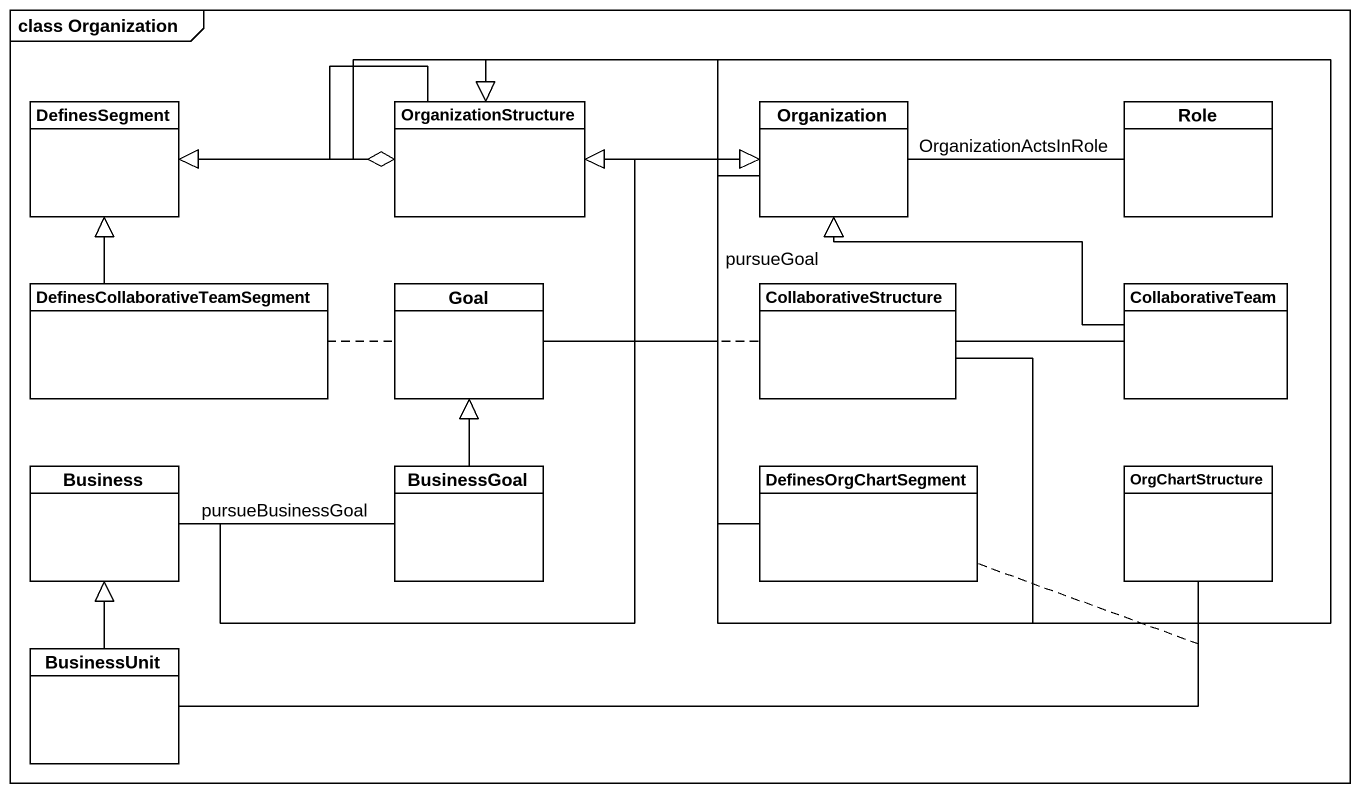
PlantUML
@startuml
mainframe class Organization
hide circle
hide empty members
class DefinesSegment
class OrganizationStructure
class Organization
class Role
class "DefinesCollaborativeTeamSegment" as DefinesCollaborativeTeamSegm
class Goal
class CollaborativeStructure
class CollaborativeTeam
class Business
class BusinessGoal
class DefinesOrgChartSegment
class OrgChartStructure
class BusinessUnit
OrganizationStructure --o OrganizationStructure
OrganizationStructure -right- Organization
(OrganizationStructure, Organization) .. DefinesSegment
Organization -right- Role : OrganizationActsInRole
Organization -left- Goal : pursueGoal
DefinesCollaborativeTeamSegm -up-|> DefinesSegment
CollaborativeStructure -left-|> OrganizationStructure
CollaborativeStructure -right- CollaborativeTeam
(CollaborativeStructure, CollaborativeTeam) .. DefinesCollaborativeTeamSegm
CollaborativeTeam -left-|> Organization
Business -right-|> Organization
Business -right- BusinessGoal : pursueBusinessGoal
BusinessGoal -up-|> Goal
DefinesOrgChartSegment -left-|> DefinesSegment
OrgChartStructure -left-|> OrganizationStructure
OrgChartStructure -left- BusinessUnit
(OrgChartStructure, BusinessUnit) .. DefinesOrgChartSegment
BusinessUnit -up-|> Business
@enduml
